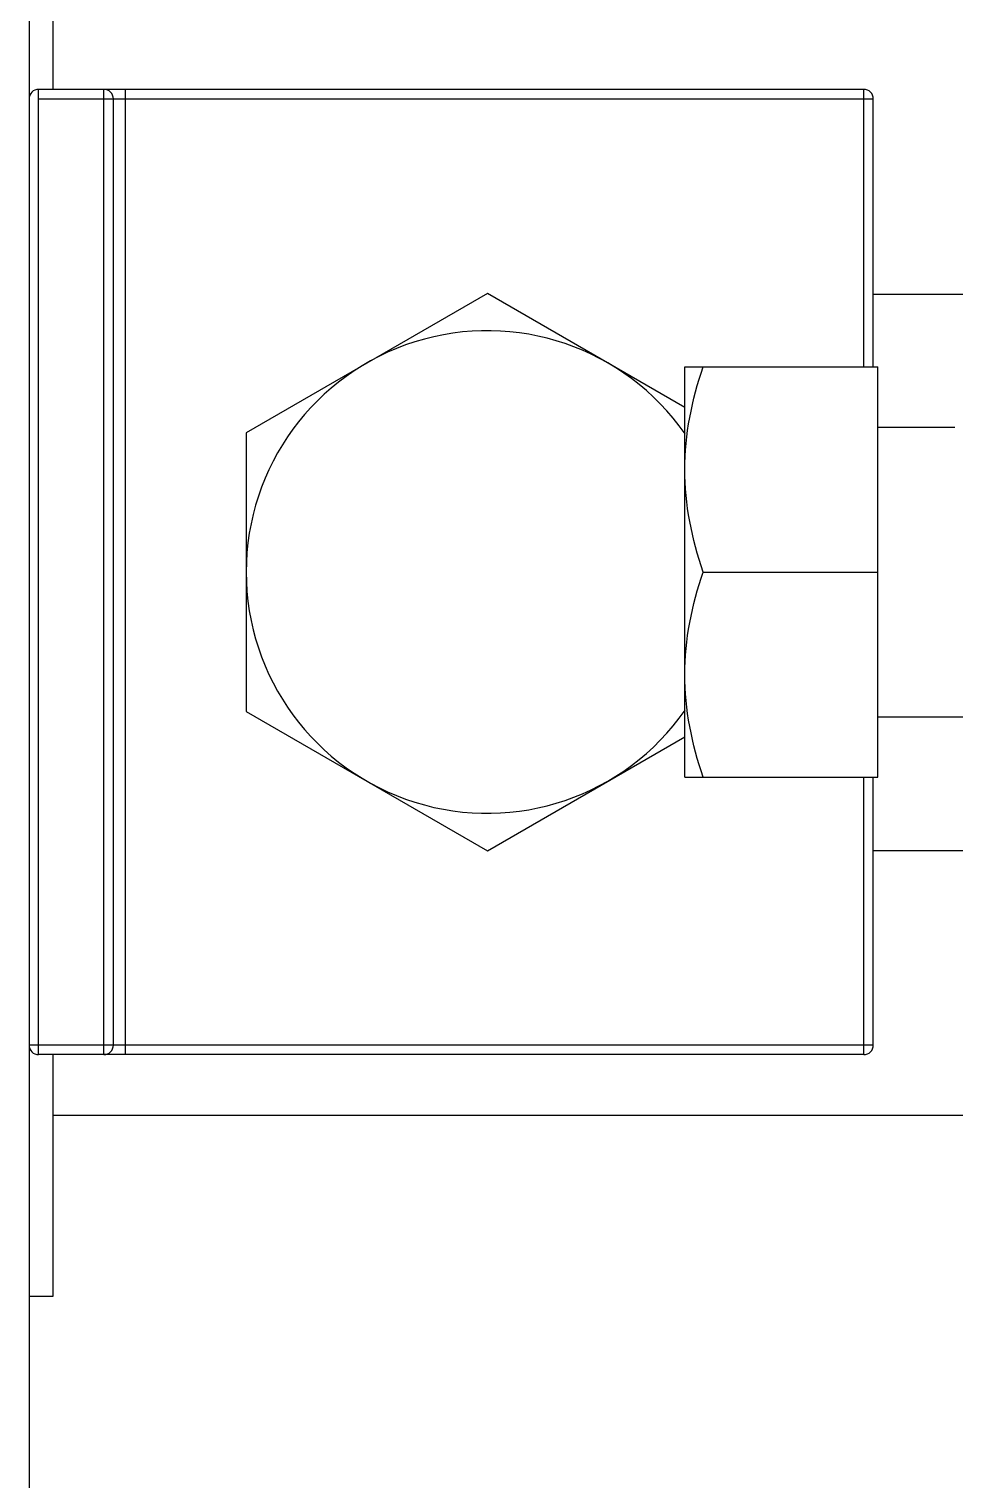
# Model space of a CAD drawing. Extents: x 69728788 to 150676229, y 20327566 to 43663798.
# Drawn here: x 75457883.2 to 75458058, y 20747779.2 to 20748053 of the extents above; entities that cross this region are included whole.
import ezdxf

# ---------------------------------------------------------------- set-up
doc = ezdxf.new("R2010")
doc.units = 0
doc.header["$LTSCALE"] = 1000
doc.header["$MEASUREMENT"] = 0
doc.layers.get('0').update_dxf_attribs({"linetype": 'CONTINUOUS'})
doc.layers.add('02___PRT_ALL_AXES', color=7, linetype='CONTINUOUS')

msp = doc.modelspace()

# ---------------------------------------------------------------- linework, layer by layer
at = {"color": 7, "linetype": 'Continuous'}
for p, q in [((75457883.25, 20750682.54), (75457883.25, 20747039.89)), ((75457887.8, 20748041.62), (75457887.8, 20748087.15)), ((75457885.07, 20747859.49), (75457885.07, 20748041.62)), ((75458040.79, 20748041.62), (75457885.07, 20748041.62)), ((75457885.07, 20748039.8), (75458042.61, 20748039.8)), ((75457897.36, 20747859.49), (75457897.36, 20748041.62)), ((75457899.18, 20747861.31), (75457899.18, 20748039.8)), ((75457901.46, 20747859.49), (75457901.46, 20748041.62)), ((75458040.79, 20747989.26), (75458040.79, 20748041.62)), ((75458042.61, 20747989.26), (75458042.61, 20748039.8)), ((75458043.44, 20747911.85), (75458043.44, 20747989.26)), ((75458040.79, 20747859.49), (75458040.79, 20747911.85)), ((75458042.61, 20747861.31), (75458042.61, 20747911.85)), ((75458042.61, 20747861.31), (75457883.25, 20747861.31)), ((75458040.79, 20747859.49), (75457885.07, 20747859.49)), ((75457887.8, 20747813.95), (75457887.8, 20747859.49)), ((75457887.8, 20747848.1), (75458272.56, 20747848.1)), ((75457883.25, 20747813.95), (75457887.8, 20747813.95))]:
    msp.add_line(p, q, dxfattribs=at)
at = {"color": 0}
for p, q in [((75458042.61, 20748003), (75458120.4, 20748003)), ((75458042.61, 20747898), (75458120.4, 20747898))]:
    msp.add_line(p, q, dxfattribs=at)
at = {"color": 7, "linetype": 'Continuous'}
for centre, start, end in [((75457885.07, 20748039.8), 90, 180), ((75457897.36, 20748039.8), 0, 90), ((75458040.79, 20748039.8), 0, 90), ((75457885.07, 20747861.31), 180, 270), ((75457897.36, 20747861.31), 270, 0), ((75458040.79, 20747861.31), 270, 0)]:
    msp.add_arc(centre, 1.82, start, end, dxfattribs=at)
at = {"layer": '02___PRT_ALL_AXES', "color": 7, "linetype": 'Continuous'}
for p, q in [((75457969.76, 20748003.13), (75457924.23, 20747976.84)), ((75458007.01, 20747981.62), (75457969.76, 20748003.13)), ((75458007.01, 20747989.26), (75458043.44, 20747989.26)), ((75458007.01, 20747911.85), (75458007.01, 20747989.26)), ((75457924.23, 20747976.84), (75457924.23, 20747924.26)), ((75458043.44, 20747977.87), (75458058.02, 20747977.87)), ((75458010.47, 20747950.55), (75458043.44, 20747950.55)), ((75457924.23, 20747924.26), (75457969.76, 20747897.97)), ((75458043.44, 20747923.23), (75458060.08, 20747923.23)), ((75457969.76, 20747897.97), (75458007.01, 20747919.48)), ((75458007.01, 20747911.85), (75458043.44, 20747911.85))]:
    msp.add_line(p, q, dxfattribs=at)
msp.add_arc((75457969.76, 20747950.55), 45.53, 34.9409, 325.0591, dxfattribs=at)
for points in [[(75458007.01, 20747969.9), (75458007.01, 20747976.46), (75458008.4, 20747983.04), (75458010.47, 20747989.26)], [(75458010.47, 20747950.55), (75458008.4, 20747956.77), (75458007.01, 20747963.35), (75458007.01, 20747969.9)], [(75458007.01, 20747931.2), (75458007.01, 20747937.75), (75458008.4, 20747944.34), (75458010.47, 20747950.55)], [(75458010.47, 20747911.85), (75458008.4, 20747918.07), (75458007.01, 20747924.65), (75458007.01, 20747931.2)]]:
    msp.add_open_spline(points, degree=3, dxfattribs=at)

doc.saveas('drawing.dxf')
